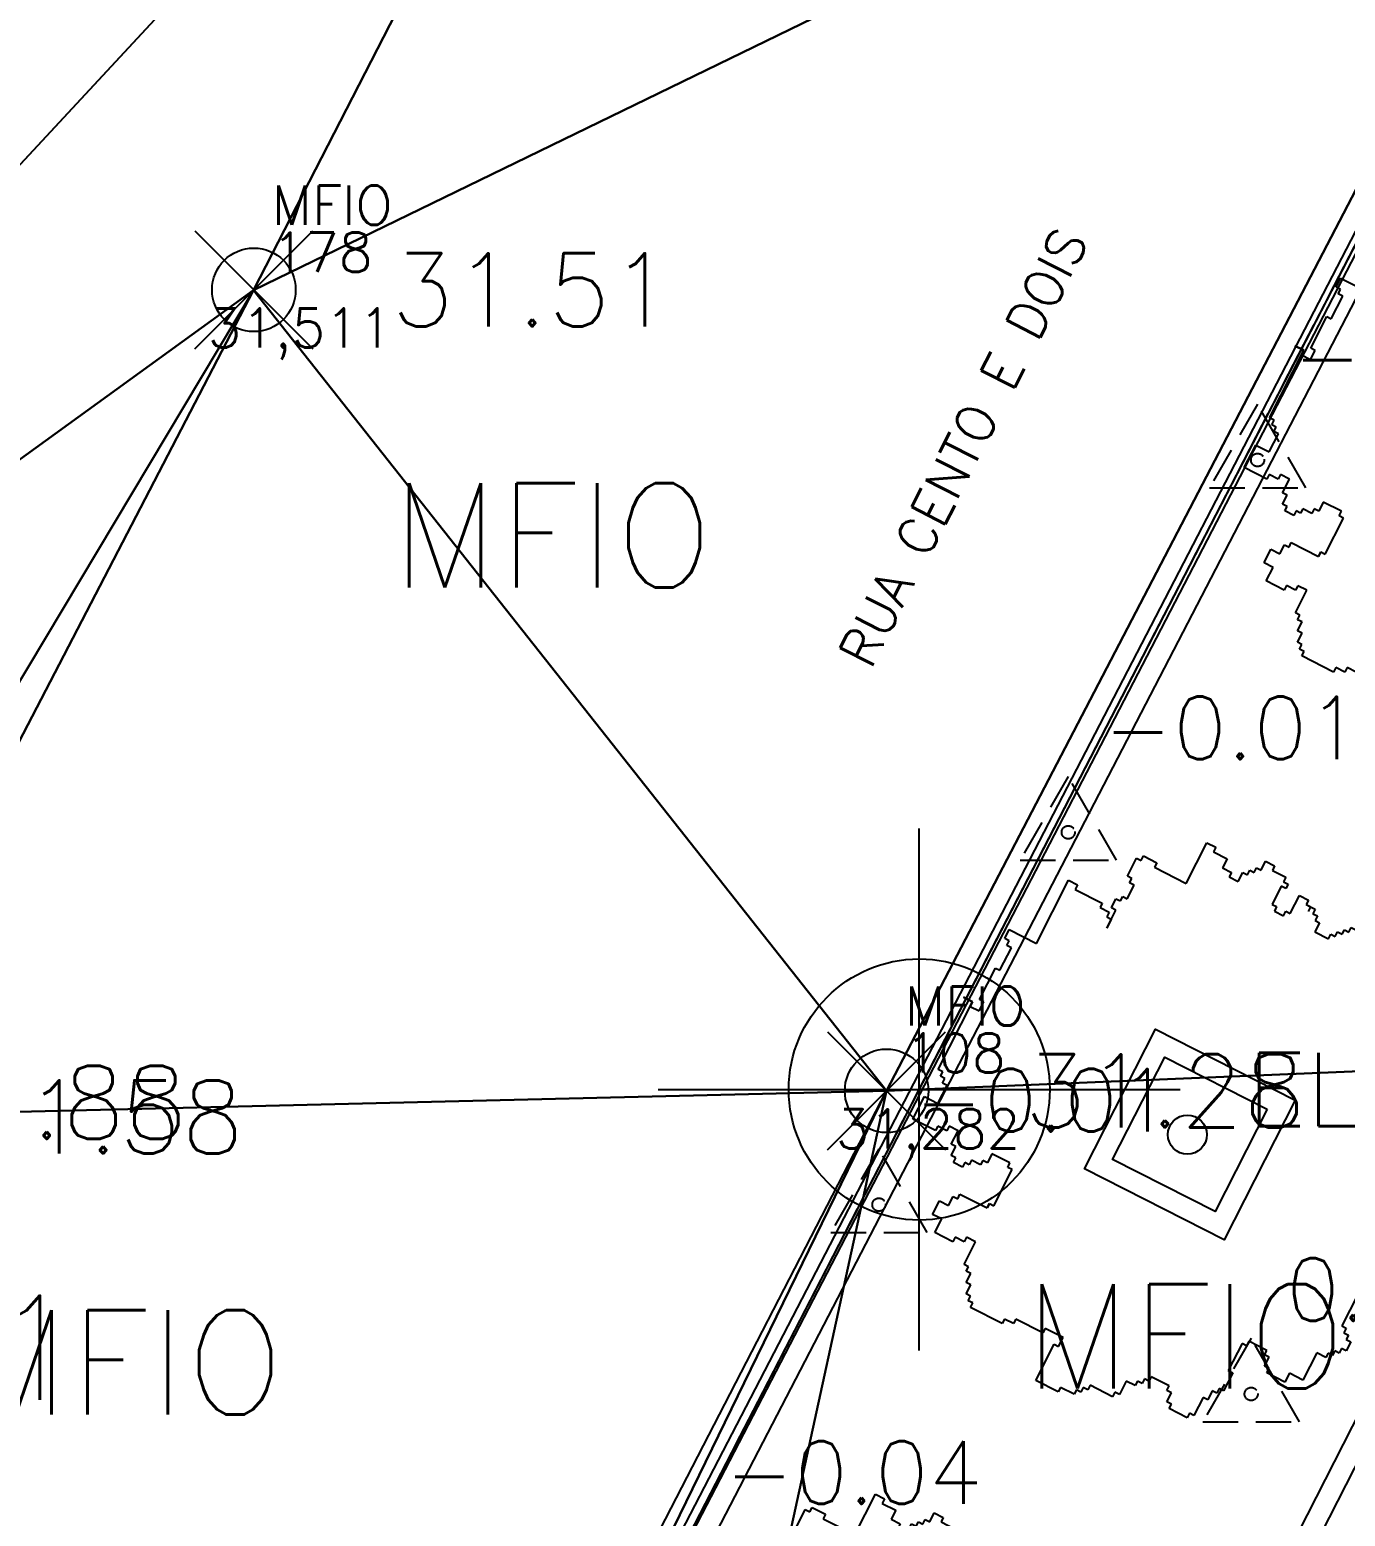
# Model space of a CAD drawing. Header units: metres. Extents: x 543100 to 543604, y 9574012 to 9574398.
# Drawn here: x 543179.45 to 543192.05, y 9574247.67 to 9574261.9 of the extents above; entities that cross this region are included whole.
import ezdxf

# ---------------------------------------------------------------- set-up
doc = ezdxf.new("R2010")
doc.units = ezdxf.units.M
doc.header["$LTSCALE"] = 0.1
doc.linetypes.add('CONTINUO', pattern=[0])
doc.linetypes.add('DASHED2', pattern=[9.524999999999999, 6.35, -3.175])
for name, color, linetype in [('#C_TOPO_TEXT', 7, 'Continuous'), ('_MFIO', 2, 'CONTINUO'), ('Area praça', 5, 'Continuous'), ('C-TINN-BNDY', 110, 'Continuous'), ('C-TOPO-TEXT', 7, 'Continuous'), ('E2', 7, 'CONTINUO'), ('IMPL_CANTEIRO', 8, 'Continuous'), ('IMPL_CERCA', 8, 'Continuous'), ('IMPL_MEIO FIO', 8, 'Continuous'), ('IMPL_TITULO', 8, 'Continuous'), ('IMPL_VEGETAÇÃO', 8, 'Continuous'), ('IMPL_ÁRVORES', 8, 'Continuous'), ('IMPLANTAÇÃO', 1, 'Continuous'), ('MalhaTriTG', 7, 'CONTINUO'), ('PROJ_PLATOS', 2, 'DASHED2'), ('TOPO_PONTOS', 2, 'Continuous'), ('V-NODE', 1, 'Continuous'), ('V-NODE-TEXT', 1, 'Continuous'), ('XREF_IMPLNTACAO', 2, 'Continuous')]:
    doc.layers.add(name, color=color, linetype=linetype)
doc.layers.get('IMPLANTAÇÃO').off()
doc.styles.add('COTA200', font='ROMANS.SHX')
doc.styles.add('SIMPLEX', font='simplex', dxfattribs={"height": 0.2})
doc.styles.get("Standard").update_dxf_attribs({"font": 'simplex.shx'})

# ---------------------------------------------------------------- blocks, each defined once
blk = doc.blocks.new('CANTEIRO')
at = {"layer": 'IMPL_CANTEIRO'}
for points in [[(-1.699999999953434, 0.75), (-0.1999999999534339, 0.75), (-0.1999999999534339, -0.75), (-1.699999999953434, -0.75)], [(-1.499999999953434, 0.55), (-0.3999999999534338, 0.55), (-0.3999999999534339, -0.5499999999999998), (-1.499999999953434, -0.55)]]:
    blk.add_lwpolyline(points, close=True, dxfattribs=at)
blk = doc.blocks.new('Arv-sup')
at = {"layer": 'IMPL_VEGETAÇÃO', "color": 2}
for p, q in [((-0.8806546373597381, 2.060930780092463), (-0.8030544302922191, 2.060930780092463)), ((-0.8806546373597381, 1.71190549425117), (-0.8806546373597381, 2.060930780092463)), ((-0.8030544302922191, 2.060930780092463), (-0.8030544302922191, 2.022150266335885)), ((-0.4538556827279496, 2.060930780092463), (-0.415055821887476, 2.060930780092463)), ((-0.4538556827279496, 2.022150266335885), (-0.4538556827279496, 2.060930780092463)), ((-0.415055821887476, 2.138491807605618), (-0.3374561002065271, 2.138491807605618)), ((-0.415055821887476, 2.060930780092463), (-0.415055821887476, 2.138491807605618)), ((-0.3374561002065271, 2.138491807605618), (-0.3374561002065271, 2.09971129384904)), ((-0.3374561002065271, 2.09971129384904), (-0.2210565176851027, 2.09971129384904)), ((-0.2210565176851027, 2.09971129384904), (-0.2210565176851027, 2.060930780092463)), ((-0.2210565176851027, 2.060930780092463), (-0.1822566568446291, 2.060930780092463)), ((-0.1822566568446291, 2.060930780092463), (-0.1822566568446291, 2.022150266335885)), ((-0.8030544302922191, 2.022150266335885), (-0.6866548477707966, 2.022150266335885)), ((-0.6866548477707966, 2.022150266335885), (-0.6866548477707966, 1.94458890780669)), ((-0.6866548477707966, 1.94458890780669), (-0.6090551260898476, 1.94458890780669)), ((-0.6090551260898476, 1.94458890780669), (-0.6090551260898476, 1.905808394050112)), ((-0.5314554044088986, 1.983369752579293), (-0.492655543568425, 1.983369752579293)), ((-0.5314554044088986, 1.905808394050112), (-0.5314554044088986, 1.983369752579293)), ((-0.492655543568425, 2.022150266335885), (-0.4538556827279496, 2.022150266335885)), ((-0.492655543568425, 1.983369752579293), (-0.492655543568425, 2.022150266335885)), ((-0.2210565176851027, 2.022150266335885), (-0.2210565176851027, 1.86702788029352)), ((-0.1822566568446291, 2.022150266335885), (-0.2210565176851027, 2.022150266335885)), ((-0.06585707432320476, 2.022150266335885), (0.01174264735774422, 2.022150266335885)), ((-0.06585707432320476, 1.86702788029352), (-0.06585707432320476, 2.022150266335885)), ((0.01174264735774422, 2.022150266335885), (0.01174264735774422, 1.983369752579293)), ((0.01174264735774422, 1.983369752579293), (0.05054250819821782, 1.983369752579293)), ((0.01174264735774422, 1.983369752579293), (0.08934236903869142, 1.983369752579293)), ((0.05054250819821782, 1.983369752579293), (0.05054250819821782, 1.94458890780669)), ((0.08934236903869142, 1.983369752579293), (0.08934236903869142, 1.94458890780669)), ((0.08934236903869142, 1.94458890780669), (0.1281422298791668, 1.94458890780669)), ((0.1281422298791668, 1.94458890780669), (0.1281422298791668, 1.905808394050112)), ((0.3609413949220137, 1.94458890780669), (0.3997412557624873, 1.94458890780669)), ((0.3609413949220137, 1.905808394050112), (0.3609413949220137, 1.94458890780669)), ((0.3997412557624873, 1.983369752579293), (0.4773414628300063, 1.983369752579293)), ((0.3997412557624873, 1.94458890780669), (0.3997412557624873, 1.983369752579293)), ((0.4773414628300063, 1.983369752579293), (0.4773414628300063, 1.905808394050112)), ((-0.6090551260898476, 1.905808394050112), (-0.5314554044088986, 1.905808394050112)), ((-0.2210565176851027, 1.86702788029352), (-0.1822566568446291, 1.86702788029352)), ((-0.1822566568446291, 1.86702788029352), (-0.1822566568446291, 1.828247366536942)), ((-0.1822566568446291, 1.828247366536942), (-0.1046569351636801, 1.828247366536942)), ((-0.1046569351636801, 1.86702788029352), (-0.06585707432320476, 1.86702788029352)), ((-0.1046569351636801, 1.828247366536942), (-0.1046569351636801, 1.86702788029352)), ((0.1281422298791668, 1.905808394050112), (0.1669420907196404, 1.905808394050112)), ((0.1669420907196404, 1.905808394050112), (0.1669420907196404, 1.828247366536942)), ((0.1669420907196404, 1.828247366536942), (0.2833416732410647, 1.828247366536942)), ((0.2833416732410647, 1.86702788029352), (0.3221415340815383, 1.86702788029352)), ((0.2833416732410647, 1.828247366536942), (0.2833416732410647, 1.86702788029352)), ((0.3221415340815383, 1.905808394050112), (0.3609413949220137, 1.905808394050112)), ((0.3221415340815383, 1.86702788029352), (0.3221415340815383, 1.905808394050112)), ((0.4773414628300063, 1.905808394050112), (0.5161413236704799, 1.905808394050112)), ((0.5161413236704799, 1.905808394050112), (0.5161413236704799, 1.86702788029352)), ((0.5161413236704799, 1.86702788029352), (0.6713407670323779, 1.86702788029352)), ((0.6713407670323779, 1.86702788029352), (0.6713407670323779, 1.828247366536942)), ((0.6713407670323779, 1.828247366536942), (0.7101406278728533, 1.828247366536942)), ((0.7101406278728533, 1.828247366536942), (0.7101406278728533, 1.71190549425117)), ((-1.307453106604957, 1.71190549425117), (-1.268653245764483, 1.71190549425117)), ((-1.307453106604957, 1.556783108208819), (-1.307453106604957, 1.71190549425117)), ((-1.268653245764483, 1.750686008007747), (-1.152253663243059, 1.750686008007747)), ((-1.268653245764483, 1.71190549425117), (-1.268653245764483, 1.750686008007747)), ((-1.152253663243059, 1.750686008007747), (-1.152253663243059, 1.71190549425117)), ((-1.152253663243059, 1.71190549425117), (-0.8806546373597381, 1.71190549425117)), ((0.7101406278728533, 1.71190549425117), (0.7489404887133269, 1.71190549425117)), ((0.7489404887133269, 1.71190549425117), (0.7489404887133269, 1.595563621965397)), ((0.7489404887133269, 1.595563621965397), (0.7877403495538022, 1.595563621965397)), ((0.7877403495538022, 1.595563621965397), (0.7877403495538022, 1.440441235923046)), ((-1.268653245764483, 1.556783108208819), (-1.307453106604957, 1.556783108208819)), ((-1.268653245764483, 1.518002594452227), (-1.268653245764483, 1.556783108208819)), ((-1.229853384924008, 1.518002594452227), (-1.268653245764483, 1.518002594452227)), ((-1.229853384924008, 1.401660722166454), (-1.229853384924008, 1.518002594452227)), ((0.9429397929157002, 1.518002594452227), (1.020539514596647, 1.518002594452227)), ((0.9429397929157002, 1.479221749679624), (0.9429397929157002, 1.518002594452227)), ((1.020539514596647, 1.556783108208819), (1.098139236277596, 1.556783108208819)), ((1.020539514596647, 1.518002594452227), (1.020539514596647, 1.556783108208819)), ((1.098139236277596, 1.556783108208819), (1.098139236277596, 1.479221749679624)), ((-1.268653245764483, 1.401660722166454), (-1.229853384924008, 1.401660722166454)), ((-1.268653245764483, 1.362880208409877), (-1.268653245764483, 1.401660722166454)), ((0.7877403495538022, 1.440441235923046), (0.9041399320752248, 1.440441235923046)), ((0.9041399320752248, 1.479221749679624), (0.9429397929157002, 1.479221749679624)), ((0.9041399320752248, 1.440441235923046), (0.9041399320752248, 1.479221749679624)), ((1.098139236277596, 1.479221749679624), (1.136939097118072, 1.479221749679624)), ((1.136939097118072, 1.479221749679624), (1.136939097118072, 1.440441235923046)), ((1.136939097118072, 1.440441235923046), (1.408538123001392, 1.440441235923046)), ((1.408538123001392, 1.440441235923046), (1.408538123001392, 1.362880208409877)), ((-1.695451715009701, 0.7811711779970381), (-1.695451715009701, 1.324099363637274)), ((-1.695451715009701, 1.324099363637274), (-1.617851993328753, 1.324099363637274)), ((-1.617851993328753, 1.324099363637274), (-1.617851993328753, 1.285318849880682)), ((-1.617851993328753, 1.285318849880682), (-1.385052828285906, 1.285318849880682)), ((-1.385052828285906, 1.285318849880682), (-1.385052828285906, 1.246538336124104)), ((-1.307453106604957, 1.362880208409877), (-1.268653245764483, 1.362880208409877)), ((-1.307453106604957, 1.285318849880682), (-1.307453106604957, 1.362880208409877)), ((-1.268653245764483, 1.285318849880682), (-1.307453106604957, 1.285318849880682)), ((-1.268653245764483, 1.130196463838331), (-1.268653245764483, 1.285318849880682)), ((1.408538123001392, 1.362880208409877), (1.447337983841868, 1.362880208409877)), ((1.447337983841868, 1.362880208409877), (1.447337983841868, 1.324099363637274)), ((1.447337983841868, 1.324099363637274), (1.486137844682341, 1.324099363637274)), ((1.486137844682341, 1.324099363637274), (1.486137844682341, 1.285318849880682)), ((1.486137844682341, 1.285318849880682), (1.524937705522817, 1.285318849880682)), ((1.524937705522817, 1.285318849880682), (1.524937705522817, 1.207757822367526)), ((-1.385052828285906, 1.246538336124104), (-1.307453106604957, 1.246538336124104)), ((-1.307453106604957, 1.246538336124104), (-1.307453106604957, 1.207757822367526)), ((-1.307453106604957, 1.207757822367526), (-1.268653245764483, 1.207757822367526)), ((-1.268653245764483, 1.207757822367526), (-1.268653245764483, 1.130196463838331)), ((1.524937705522817, 1.207757822367526), (1.56373756636329, 1.207757822367526)), ((1.56373756636329, 1.207757822367526), (1.56373756636329, 1.130196463838331)), ((1.56373756636329, 1.130196463838331), (1.641337288044239, 1.130196463838331)), ((1.641337288044239, 1.130196463838331), (1.641337288044239, 1.091415950081753)), ((1.641337288044239, 1.091415950081753), (1.718937009725188, 1.091415950081753)), ((1.718937009725188, 1.091415950081753), (1.718937009725188, 1.052635436325176)), ((1.718937009725188, 1.052635436325176), (1.757736870565662, 1.052635436325176)), ((1.757736870565662, 1.052635436325176), (1.757736870565662, 0.8975130502828108)), ((1.602537427203764, 0.8587322055102078), (1.602537427203764, 0.7811711779970381)), ((1.641337288044239, 0.8587322055102078), (1.602537427203764, 0.8587322055102078)), ((1.641337288044239, 0.8975130502828108), (1.641337288044239, 0.8587322055102078)), ((1.757736870565662, 0.8975130502828108), (1.641337288044239, 0.8975130502828108)), ((-1.928250880052548, 0.7811711779970381), (-1.695451715009701, 0.7811711779970381)), ((-1.928250880052548, 0.7036101504838825), (-1.928250880052548, 0.7811711779970381)), ((-1.889451019212073, 0.7036101504838825), (-1.928250880052548, 0.7036101504838825)), ((-1.889451019212073, 0.6648293057112653), (-1.889451019212073, 0.7036101504838825)), ((1.602537427203764, 0.7811711779970381), (1.718937009725188, 0.7811711779970381)), ((1.718937009725188, 0.7811711779970381), (1.718937009725188, 0.7423906642404603)), ((1.718937009725188, 0.7423906642404603), (1.796536731406137, 0.7423906642404603)), ((1.796536731406137, 0.7423906642404603), (1.796536731406137, 0.7036101504838825)), ((1.796536731406137, 0.7036101504838825), (1.874136938473656, 0.7036101504838825)), ((1.874136938473656, 0.7036101504838825), (1.874136938473656, 0.5097069196689148)), ((-1.850651158371599, 0.6648293057112653), (-1.889451019212073, 0.6648293057112653)), ((-1.850651158371599, 0.470926405912337), (-1.850651158371599, 0.6648293057112653)), ((-1.889451019212073, 0.470926405912337), (-1.850651158371599, 0.470926405912337)), ((-1.889451019212073, 0.1994621475841996), (-1.889451019212073, 0.470926405912337)), ((1.835337077633181, 0.5097069196689148), (1.835337077633181, 0.3545845336265643)), ((1.874136938473656, 0.5097069196689148), (1.835337077633181, 0.5097069196689148)), ((1.835337077633181, 0.3545845336265643), (1.91293679931413, 0.3545845336265643)), ((1.91293679931413, 0.3545845336265643), (1.91293679931413, 0.3158040198699723)), ((1.91293679931413, 0.3158040198699723), (1.990536520995079, 0.3158040198699723)), ((1.990536520995079, 0.3158040198699723), (1.990536520995079, 0.2382429923568168)), ((1.990536520995079, 0.2382429923568168), (2.029336381835552, 0.2382429923568168)), ((2.029336381835552, 0.2382429923568168), (2.029336381835552, 0.08312060631445206)), ((-2.005850601733496, 0.1606816338276218), (-1.928250880052548, 0.1606816338276218)), ((-1.928250880052548, 0.1606816338276218), (-2.005850601733496, 0.1606816338276218)), ((-1.928250880052548, 0.1606816338276218), (-1.928250880052548, 0.121901120071044)), ((-1.928250880052548, -0.4210273965852167), (-1.928250880052548, 0.1606816338276218)), ((-1.928250880052548, 0.121901120071044), (-1.850651158371599, 0.121901120071044)), ((-1.850651158371599, 0.1994621475841996), (-1.889451019212073, 0.1994621475841996)), ((-1.850651158371599, 0.121901120071044), (-1.850651158371599, 0.1994621475841996)), ((1.874136938473656, 0.08312060631445206), (1.874136938473656, -0.1107826245005015)), ((2.029336381835552, 0.08312060631445206), (1.874136938473656, 0.08312060631445206)), ((1.874136938473656, -0.1107826245005015), (1.91293679931413, -0.1107826245005015)), ((1.91293679931413, -0.1107826245005015), (1.91293679931413, -0.4210273965852167)), ((-1.889451019212073, -0.4210273965852167), (-1.928250880052548, -0.4210273965852167)), ((-1.889451019212073, -0.4598079103417945), (-1.889451019212073, -0.4210273965852167)), ((1.835337077633181, -0.4210273965852167), (1.835337077633181, -0.4598079103417945)), ((1.91293679931413, -0.4210273965852167), (1.835337077633181, -0.4210273965852167)), ((-1.850651158371599, -0.4598079103417945), (-1.889451019212073, -0.4598079103417945)), ((-1.850651158371599, -0.4985884240983864), (-1.850651158371599, -0.4598079103417945)), ((-1.811851297531124, -0.4985884240983864), (-1.850651158371599, -0.4985884240983864)), ((-1.811851297531124, -0.653710810140737), (-1.811851297531124, -0.4985884240983864)), ((1.718937009725188, -0.4985884240983864), (1.718937009725188, -0.7700526824265097)), ((1.757736870565662, -0.4985884240983864), (1.718937009725188, -0.4985884240983864)), ((1.757736870565662, -0.4598079103417945), (1.757736870565662, -0.4985884240983864)), ((1.835337077633181, -0.4598079103417945), (1.757736870565662, -0.4598079103417945)), ((-1.928250880052548, -0.653710810140737), (-1.811851297531124, -0.653710810140737)), ((-1.928250880052548, -0.8476137099396652), (-1.928250880052548, -0.653710810140737)), ((-1.656651854169227, -0.7700526824265097), (-1.656651854169227, -0.8088331961830875)), ((-1.579052132488278, -0.7700526824265097), (-1.656651854169227, -0.7700526824265097)), ((-1.579052132488278, -0.8863942236962572), (-1.579052132488278, -0.7700526824265097)), ((1.718937009725188, -0.7700526824265097), (1.757736870565662, -0.7700526824265097)), ((1.757736870565662, -0.7700526824265097), (1.757736870565662, -0.8088331961830875)), ((-1.734251575850176, -0.8476137099396652), (-1.928250880052548, -0.8476137099396652)), ((-1.734251575850176, -0.8088331961830875), (-1.734251575850176, -0.8476137099396652)), ((-1.656651854169227, -0.8088331961830875), (-1.734251575850176, -0.8088331961830875)), ((-1.540252271647804, -0.8863942236962572), (-1.579052132488278, -0.8863942236962572)), ((-1.540252271647804, -0.963955582225438), (-1.540252271647804, -0.8863942236962572)), ((-1.307453106604957, -0.8863942236962572), (-1.307453106604957, -0.9251750684688602)), ((-1.268653245764483, -0.8863942236962572), (-1.307453106604957, -0.8863942236962572)), ((-1.268653245764483, -0.8088331961830875), (-1.268653245764483, -0.8863942236962572)), ((-1.113453802402585, -0.8088331961830875), (-1.268653245764483, -0.8088331961830875)), ((-1.113453802402585, -0.8476137099396652), (-1.113453802402585, -0.8088331961830875)), ((-1.07465394156211, -0.8476137099396652), (-1.113453802402585, -0.8476137099396652)), ((-1.07465394156211, -1.15785848202438), (-1.07465394156211, -0.8476137099396652)), ((1.757736870565662, -0.8088331961830875), (1.796536731406137, -0.8088331961830875)), ((1.796536731406137, -0.8088331961830875), (1.796536731406137, -0.8476137099396652)), ((1.796536731406137, -0.8476137099396652), (1.835337077633181, -0.8476137099396652)), ((1.835337077633181, -0.8476137099396652), (1.835337077633181, -0.9251750684688602)), ((-1.501452410807329, -0.963955582225438), (-1.540252271647804, -0.963955582225438)), ((-1.501452410807329, -1.00273609598203), (-1.501452410807329, -0.963955582225438)), ((-1.42385268912638, -1.00273609598203), (-1.501452410807329, -1.00273609598203)), ((-1.42385268912638, -0.963955582225438), (-1.42385268912638, -1.00273609598203)), ((-1.385052828285906, -0.963955582225438), (-1.42385268912638, -0.963955582225438)), ((-1.385052828285906, -0.9251750684688602), (-1.385052828285906, -0.963955582225438)), ((-1.307453106604957, -0.9251750684688602), (-1.385052828285906, -0.9251750684688602)), ((1.718937009725188, -1.00273609598203), (1.718937009725188, -1.041516609738608)), ((1.757736870565662, -1.00273609598203), (1.718937009725188, -1.00273609598203)), ((1.757736870565662, -0.963955582225438), (1.757736870565662, -1.00273609598203)), ((1.796536731406137, -0.963955582225438), (1.757736870565662, -0.963955582225438)), ((1.796536731406137, -0.9251750684688602), (1.796536731406137, -0.963955582225438)), ((1.835337077633181, -0.9251750684688602), (1.796536731406137, -0.9251750684688602)), ((1.641337288044239, -1.041516609738608), (1.641337288044239, -1.274200354310153)), ((1.718937009725188, -1.041516609738608), (1.641337288044239, -1.041516609738608)), ((-1.385052828285906, -1.235419840553575), (-1.346252967445432, -1.235419840553575)), ((-1.385052828285906, -1.312980868066731), (-1.385052828285906, -1.235419840553575)), ((-1.346252967445432, -1.196638995780958), (-1.113453802402585, -1.196638995780958)), ((-1.346252967445432, -1.235419840553575), (-1.346252967445432, -1.196638995780958)), ((-1.113453802402585, -1.15785848202438), (-1.07465394156211, -1.15785848202438)), ((-1.113453802402585, -1.196638995780958), (-1.113453802402585, -1.15785848202438)), ((-1.113453802402585, -1.15785848202438), (-1.113453802402585, -1.196638995780958)), ((-1.113453802402585, -1.196638995780958), (-1.113453802402585, -1.15785848202438)), ((1.098139236277596, -1.235419840553575), (1.098139236277596, -1.468103254109096)), ((1.136939097118072, -1.235419840553575), (1.098139236277596, -1.235419840553575)), ((1.29213854047997, -1.196638995780958), (1.136939097118072, -1.196638995780958)), ((1.136939097118072, -1.196638995780958), (1.136939097118072, -1.235419840553575)), ((1.29213854047997, -1.235419840553575), (1.29213854047997, -1.196638995780958)), ((1.330938401320443, -1.235419840553575), (1.29213854047997, -1.235419840553575)), ((1.330938401320443, -1.312980868066731), (1.330938401320443, -1.235419840553575)), ((-1.462652549966855, -1.312980868066731), (-1.385052828285906, -1.312980868066731)), ((-1.462652549966855, -1.429322740352504), (-1.462652549966855, -1.312980868066731)), ((1.369738262160919, -1.312980868066731), (1.330938401320443, -1.312980868066731)), ((1.369738262160919, -1.351761381823323), (1.369738262160919, -1.312980868066731)), ((1.524937705522817, -1.351761381823323), (1.369738262160919, -1.351761381823323)), ((1.524937705522817, -1.274200354310153), (1.524937705522817, -1.351761381823323)), ((1.641337288044239, -1.274200354310153), (1.524937705522817, -1.274200354310153)), ((-1.385052828285906, -1.429322740352504), (-1.462652549966855, -1.429322740352504)), ((-1.385052828285906, -1.545664612638276), (-1.385052828285906, -1.429322740352504)), ((-1.152253663243059, -1.468103254109096), (-1.152253663243059, -1.506883767865673)), ((-1.07465394156211, -1.468103254109096), (-1.152253663243059, -1.468103254109096)), ((-1.07465394156211, -1.662006153908024), (-1.07465394156211, -1.468103254109096)), ((1.098139236277596, -1.468103254109096), (1.136939097118072, -1.468103254109096)), ((1.136939097118072, -1.468103254109096), (1.136939097118072, -1.623225640151446)), ((-1.229853384924008, -1.545664612638276), (-1.385052828285906, -1.545664612638276)), ((-1.229853384924008, -1.506883767865673), (-1.229853384924008, -1.545664612638276)), ((-1.152253663243059, -1.506883767865673), (-1.229853384924008, -1.506883767865673)), ((-1.035854080721636, -1.662006153908024), (-1.07465394156211, -1.662006153908024)), ((-1.035854080721636, -1.700786998680641), (-1.035854080721636, -1.662006153908024)), ((-0.9970542198811607, -1.700786998680641), (-1.035854080721636, -1.700786998680641)), ((-0.9970542198811607, -1.778348026193797), (-0.9970542198811607, -1.700786998680641)), ((1.059339375437123, -1.662006153908024), (1.059339375437123, -1.739567512437219)), ((1.098139236277596, -1.662006153908024), (1.059339375437123, -1.662006153908024)), ((1.098139236277596, -1.623225640151446), (1.098139236277596, -1.662006153908024)), ((1.136939097118072, -1.623225640151446), (1.098139236277596, -1.623225640151446)), ((-0.9582543590406871, -1.778348026193797), (-0.9970542198811607, -1.778348026193797)), ((-0.9582543590406871, -1.855909053706966), (-0.9582543590406871, -1.778348026193797)), ((-0.1434567960041537, -1.817128539950389), (-0.2986562393660517, -1.817128539950389)), ((-0.2986562393660517, -1.817128539950389), (-0.2986562393660517, -1.855909053706966)), ((-0.1434567960041537, -1.894689898479569), (-0.1434567960041537, -1.817128539950389)), ((0.5549411845109553, -1.817128539950389), (0.5549411845109553, -1.855909053706966)), ((0.5937410453514289, -1.817128539950389), (0.5549411845109553, -1.817128539950389)), ((0.5937410453514289, -1.778348026193797), (0.5937410453514289, -1.817128539950389)), ((0.7489404887133269, -1.778348026193797), (0.5937410453514289, -1.778348026193797)), ((0.7489404887133269, -1.817128539950389), (0.7489404887133269, -1.778348026193797)), ((0.7877403495538022, -1.817128539950389), (0.7489404887133269, -1.817128539950389)), ((0.7877403495538022, -1.894689898479569), (0.7877403495538022, -1.817128539950389)), ((1.020539514596647, -1.739567512437219), (1.020539514596647, -1.894689898479569)), ((1.059339375437123, -1.739567512437219), (1.020539514596647, -1.739567512437219)), ((-0.9194544982002117, -1.855909053706966), (-0.9582543590406871, -1.855909053706966)), ((-0.9194544982002117, -1.894689898479569), (-0.9194544982002117, -1.855909053706966)), ((-0.8806546373597381, -1.894689898479569), (-0.9194544982002117, -1.894689898479569)), ((-0.8806546373597381, -1.933470412236161), (-0.8806546373597381, -1.894689898479569)), ((-0.6090551260898476, -1.933470412236161), (-0.8806546373597381, -1.933470412236161)), ((-0.6090551260898476, -1.894689898479569), (-0.6090551260898476, -1.933470412236161)), ((-0.5314554044088986, -1.894689898479569), (-0.6090551260898476, -1.894689898479569)), ((-0.5314554044088986, -1.855909053706966), (-0.5314554044088986, -1.894689898479569)), ((-0.2986562393660517, -1.855909053706966), (-0.5314554044088986, -1.855909053706966)), ((-0.1822566568446291, -2.204934670564285), (-0.1822566568446291, -1.894689898479569)), ((-0.1822566568446291, -1.894689898479569), (-0.1434567960041537, -1.894689898479569)), ((0.4385411166029627, -1.894689898479569), (0.4385411166029627, -2.011031439749317)), ((0.5161413236704799, -1.894689898479569), (0.4385411166029627, -1.894689898479569)), ((0.5161413236704799, -1.855909053706966), (0.5161413236704799, -1.894689898479569)), ((0.5549411845109553, -1.855909053706966), (0.5161413236704799, -1.855909053706966)), ((0.8265402103942758, -1.894689898479569), (0.7877403495538022, -1.894689898479569)), ((0.8265402103942758, -1.933470412236161), (0.8265402103942758, -1.894689898479569)), ((0.9817396537561738, -1.933470412236161), (0.8265402103942758, -1.933470412236161)), ((0.9817396537561738, -1.894689898479569), (0.9817396537561738, -1.933470412236161)), ((1.020539514596647, -1.894689898479569), (0.9817396537561738, -1.894689898479569)), ((0.2057419515601158, -2.049812284521934), (0.2057419515601158, -2.088592798278512)), ((0.3997412557624873, -2.049812284521934), (0.2057419515601158, -2.049812284521934)), ((0.3997412557624873, -2.011031439749317), (0.3997412557624873, -2.049812284521934)), ((0.4385411166029627, -2.011031439749317), (0.3997412557624873, -2.011031439749317)), ((0.1281422298791668, -2.12737331203509), (0.1281422298791668, -2.166153825791667)), ((0.1669420907196404, -2.12737331203509), (0.1281422298791668, -2.12737331203509)), ((0.1669420907196404, -2.088592798278512), (0.1669420907196404, -2.12737331203509)), ((0.2057419515601158, -2.088592798278512), (0.1669420907196404, -2.088592798278512)), ((0.01174264735774422, -2.204934670564285), (-0.1822566568446291, -2.204934670564285)), ((0.01174264735774422, -2.166153825791667), (0.01174264735774422, -2.204934670564285)), ((0.1281422298791668, -2.166153825791667), (0.01174264735774422, -2.166153825791667))]:
    blk.add_line(p, q, dxfattribs=at)
blk.add_circle((0, 1.4210854715202e-14), 0.15, dxfattribs=at)
blk = doc.blocks.new('A$C00972E22')
at = {"layer": 'IMPL_CERCA'}
blk.add_line((35.45588274707552, 227.1066698338836), (35.45588275440969, 100.0984222386032), dxfattribs=at)
blk.add_line((35.45588274707552, 227.1066698338836), (35.45588275440969, 100.0984222386032), dxfattribs=at)
at = {"layer": 'IMPL_MEIO FIO', "color": 1}
blk.add_line((35.25588274712209, 226.9000361710787), (35.25588275445625, 100.1813378669322), dxfattribs=at)
at = {"layer": 'IMPL_MEIO FIO'}
for p, q in [((29.66270760423504, 89.46133111603558), (30.26493967126589, 165.584782473743)), ((29.7620452044066, 89.3772067669779), (30.36484559578821, 165.5724955797195)), ((29.96072040463332, 89.20895806886256), (30.56465744506568, 165.547921795398))]:
    blk.add_line(p, q, dxfattribs=at)
at = {"layer": 'IMPL_MEIO FIO', "color": 1, "linetype": 'CONTINUO', "flags": 128}
blk.add_lwpolyline([(15.17693614936434, 127.9655522648245), (18.85655587748624, 127.9860378149897), (20.86918886448257, 130.300007879734), (20.94401898770593, 139.2181761600077), (20.98010151158087, 148.3073638044298), (21.23282661684789, 165.1426296178252), (21.51285755983554, 208.9855094589293)], dxfattribs=at)
at = {"layer": 'IMPL_MEIO FIO'}
blk.add_lwpolyline([(49.73021164140664, 208.937865935266, 0.4046900807881328), (40.05639703234192, 198.9431871976703, 3.03149383033688e-10), (40.05639703653287, 110.7228313833475, 3059019602.697577)], format="xyb", dxfattribs=at)
at = {"layer": 'IMPL_CANTEIRO', "rotation": 270.0000000033604}
blk.add_blockref('CANTEIRO', (32.60381621343549, 135.1280055698007), dxfattribs=at)
at = {"layer": 'IMPL_ÁRVORES', "xscale": 1.25, "yscale": 1.25, "zscale": 1.25}
for p in [(32.58359269995708, 143.0650047454983), (32.58359270030633, 136.0650047454983), (32.58359270077199, 129.0650047454983)]:
    blk.add_blockref('Arv-sup', p, dxfattribs=at)
at = {"layer": 'IMPL_TITULO', "color": 2, "style": 'COTA200'}
blk.add_text('RUA CENTO E DOIS', height=0.3600000000000001, rotation=90, dxfattribs=at).set_placement((27.86599161580671, 138.6518334709108, -836))
blk = doc.blocks.new('Base_Implantacao')
at = {"layer": 'Area praça'}
blk.add_lwpolyline([(543169.375966441, 9574203.375737434), (543253.5850714714, 9574146.03478178), (543319.7998506648, 9574291.166109739), (543234.3774111079, 9574331.16525853)], close=True, dxfattribs=at)
at = {"layer": 'IMPLANTAÇÃO', "rotation": 333.0393706475627}
blk.add_blockref('A$C00972E22', (543099.8097354489, 9574144.815856133), dxfattribs=at)
at = {"layer": 'MalhaTriTG', "color": 132}
mesh = blk.add_polyface(dxfattribs=at)
corners = [(543171.354, 9574251.993, 31.713), (543171.446, 9574245.35, 31.562), (543174.643, 9574250.343, 31.617), (543177.486, 9574251.493, 31.583), (543176.945, 9574251.63, 31.885), (543181.596, 9574259.408, 31.511), (543185.749, 9574267.493, 31.344), (543187.66, 9574251.739, 31.282), (543167.995, 9574247.104, 31.561), (543167.97, 9574247.095, 31.529), (543196.349, 9574252.1, 31.162), (543195.063, 9574265.953, 31.204), (543195.272, 9574266.43, 31.205), (543200.055, 9574258.953, 31), (543193.607, 9574282.384, 31.298), (543198.328, 9574272.347, 31.094), (543205.574, 9574256.078, 30.667), (543204.251, 9574268.12, 30.896), (543200.318, 9574249.958, 30.749), (543201.775, 9574278.74, 31.049), (543219.876, 9574286.567, 30.533), (543210.265, 9574288.67, 31.209), (543221.894, 9574259.531, 30.495), (543209.413, 9574244.793, 30.556), (543240.585, 9574250.291, 30.176), (543233.957, 9574278.918, 30.446), (543223.881, 9574236.865, 30.379), (543216.703, 9574288.465, 31.154), (543227.396, 9574302.372, 30.53), (543243.115, 9574295.416, 30.237), (543251.291, 9574270.529, 30.114), (543259.882, 9574241.736, 30.032), (543260.488, 9574287.844, 29.96), (543270.435, 9574261.497, 30.138)]
mesh.append_faces([[corners[k] for k in face] for face in [(0, 1, 2), (2, 3, 4), (0, 4, 5), (4, 0, 2), (5, 4, 3), (0, 5, 6), (3, 7, 5), (8, 0, 9), (7, 10, 11), (12, 11, 13), (11, 6, 5), (14, 6, 15), (12, 6, 11), (15, 6, 12), (6, 14, 0), (11, 10, 13), (11, 5, 7), (16, 17, 13), (17, 12, 13), (18, 16, 13), (15, 17, 19), (15, 12, 17), (20, 19, 17), (21, 14, 19), (13, 10, 18), (17, 22, 20), (22, 16, 23), (24, 25, 22), (22, 17, 16), (24, 22, 26), (23, 16, 18), (25, 20, 22), (21, 20, 27), (20, 21, 19), (20, 25, 28), (29, 28, 25), (19, 14, 15), (25, 24, 30), (29, 25, 30), (24, 31, 30), (29, 30, 32), (33, 30, 31), (33, 32, 30)]], dxfattribs={"color": 132})
mesh = blk.add_polyface(dxfattribs=at)
corners = [(543176.729, 9574192.765, 30.868), (543180.502, 9574198.731, 30.876), (543167.061, 9574201.461, 31.347), (543165.999, 9574209.837, 31.42), (543180.461, 9574218.809, 31.176), (543198.271, 9574209.736, 30.556), (543183.119, 9574217.394, 30.998), (543196.284, 9574190.719, 30.635), (543214.869, 9574201.169, 30.374), (543202.877, 9574228.947, 30.531), (543218.951, 9574222.118, 30.361), (543234.05, 9574215.321, 30.261), (543230.544, 9574191.565, 30.227), (543174.98, 9574227.004, 31.33), (543184.667, 9574238.023, 31.282), (543171.161, 9574219.715, 31.378), (543196.349, 9574252.1, 31.162), (543200.318, 9574249.958, 30.749), (543180.842, 9574238.534, 31.317), (543172.773, 9574242.281, 31.61), (543181.592, 9574239.297, 31.451), (543177.486, 9574251.493, 31.583), (543187.66, 9574251.739, 31.282), (543174.643, 9574250.343, 31.617), (543209.413, 9574244.793, 30.556), (543223.881, 9574236.865, 30.379), (543238.336, 9574229.355, 30.188), (543221.894, 9574259.531, 30.495), (543253.212, 9574224.513, 30.191), (543259.882, 9574241.736, 30.032), (543240.585, 9574250.291, 30.176), (543248.6, 9574210.1, 30.139), (543261.591, 9574204.385, 30.088), (543248.316, 9574182.248, 30.087), (543269.51, 9574216.865, 29.996), (543277.509, 9574234.871, 29.901), (543270.435, 9574261.497, 30.138)]
mesh.append_faces([[corners[k] for k in face] for face in [(0, 1, 2), (3, 1, 4), (1, 5, 6), (1, 7, 5), (8, 5, 7), (6, 5, 9), (10, 8, 11), (5, 8, 10), (12, 11, 8), (4, 1, 6), (13, 4, 14), (4, 13, 15), (16, 14, 17), (13, 14, 18), (19, 18, 20), (18, 19, 13), (20, 18, 14), (19, 20, 21), (22, 20, 14), (19, 21, 23), (20, 22, 21), (14, 16, 22), (4, 6, 14), (9, 17, 14), (17, 9, 24), (9, 25, 24), (25, 9, 10), (26, 25, 10), (24, 25, 27), (6, 9, 14), (5, 10, 9), (26, 11, 28), (26, 29, 30), (25, 26, 30), (31, 11, 12), (32, 28, 31), (28, 29, 26), (11, 31, 28), (31, 33, 32), (28, 32, 34), (34, 35, 28), (29, 28, 35), (36, 29, 35), (11, 26, 10)]], dxfattribs={"color": 132})
mesh = blk.add_polyface(dxfattribs=at)
corners = [(543145.824, 9574200.386, 31.623), (543151.565, 9574196.499, 31.609), (543152.655, 9574197.509, 31.636), (543142.756, 9574194.541, 31.722), (543154.598, 9574198.364, 31.621), (543145.719, 9574203.702, 31.712), (543139.139, 9574210.14, 31.808), (543167.061, 9574201.461, 31.347), (543157.511, 9574198.838, 31.405), (543165.31, 9574192.044, 31.151), (543153.059, 9574210.953, 31.628), (543144.833, 9574206.797, 31.714), (543131.477, 9574214.199, 31.882), (543147.742, 9574213.552, 31.738), (543137.5, 9574218.913, 31.922), (543155.298, 9574211.602, 31.538), (543163.739, 9574205.256, 31.502), (543164.368, 9574205.796, 31.544), (543165.999, 9574209.837, 31.42), (543156.925, 9574212.449, 31.582), (543171.161, 9574219.715, 31.378), (543180.502, 9574198.731, 30.876), (543164.743, 9574226.748, 31.572), (543167.97, 9574247.095, 31.529), (543172.773, 9574242.281, 31.61), (543171.446, 9574245.35, 31.562), (543167.995, 9574247.104, 31.561), (543174.98, 9574227.004, 31.33), (543171.354, 9574251.993, 31.713), (543174.643, 9574250.343, 31.617), (543180.461, 9574218.809, 31.176)]
mesh.append_faces([[corners[k] for k in face] for face in [(0, 1, 2), (1, 0, 3), (4, 2, 1), (5, 0, 2), (3, 0, 6), (7, 8, 9), (10, 4, 8), (5, 2, 4), (6, 5, 11), (6, 12, 3), (11, 5, 10), (6, 11, 13), (12, 6, 14), (13, 11, 10), (13, 10, 15), (13, 14, 6), (4, 10, 5), (6, 0, 5), (16, 7, 17), (15, 10, 8), (17, 7, 18), (16, 17, 19), (16, 19, 15), (19, 17, 18), (20, 19, 18), (15, 19, 13), (7, 21, 18), (16, 15, 8), (8, 7, 16), (22, 13, 19), (13, 22, 14), (19, 20, 22), (23, 24, 25), (22, 24, 23), (23, 25, 26), (22, 23, 14), (22, 20, 27), (14, 23, 28), (25, 24, 29), (27, 24, 22), (18, 30, 20), (25, 28, 26), (28, 12, 14)]], dxfattribs={"color": 132})
blk = doc.blocks.new('*U181', base_point=(543187.66, 9574251.74, 31.282))
at = {"layer": 'V-NODE', "lineweight": -2}
for p, q in [((543187.0943145751, 9574251.174314575, 31.282), (543188.225685425, 9574252.305685425, 31.282)), ((543187.0943145751, 9574252.305685425, 31.282), (543188.225685425, 9574251.174314575, 31.282))]:
    blk.add_line(p, q, dxfattribs=at)
blk.add_circle((543187.66, 9574251.74, 31.282), 0.4, dxfattribs=at)
at = {"layer": 'V-NODE-TEXT', "linetype": 'ByBlock'}
for s, insert, char_height, attachment_point in [('31.28', (543188.975685425, 9574251.74), 0.7, 4), ('MFIO', (543188.975685425, 9574249.89), 1, 1)]:
    blk.add_mtext(s, dxfattribs=dict(at, insert=insert, char_height=char_height, attachment_point=attachment_point))
blk = doc.blocks.new('*U196', base_point=(543181.6, 9574259.41, 31.511))
at = {"layer": 'V-NODE', "lineweight": -2}
for p, q in [((543181.034314575, 9574258.844314575, 31.511), (543182.1656854249, 9574259.975685425, 31.511)), ((543181.034314575, 9574259.975685425, 31.511), (543182.1656854249, 9574258.844314575, 31.511))]:
    blk.add_line(p, q, dxfattribs=at)
blk.add_circle((543181.6, 9574259.41, 31.511), 0.4, dxfattribs=at)
at = {"layer": 'V-NODE-TEXT', "linetype": 'ByBlock'}
for s, insert, char_height, attachment_point in [('31.51', (543182.9156854249, 9574259.41), 0.7, 4), ('MFIO', (543182.9156854249, 9574257.56), 1, 1)]:
    blk.add_mtext(s, dxfattribs=dict(at, insert=insert, char_height=char_height, attachment_point=attachment_point))
blk = doc.blocks.new('*U205', base_point=(543177.49, 9574251.49, 31.583))
at = {"layer": 'V-NODE', "lineweight": -2}
for p, q in [((543176.924314575, 9574250.924314575, 31.583), (543178.055685425, 9574252.055685425, 31.583)), ((543176.924314575, 9574252.055685425, 31.583), (543178.055685425, 9574250.924314575, 31.583))]:
    blk.add_line(p, q, dxfattribs=at)
blk.add_circle((543177.49, 9574251.49, 31.583), 0.4, dxfattribs=at)
at = {"layer": 'V-NODE-TEXT', "linetype": 'ByBlock'}
for s, insert, char_height, attachment_point in [('31.58', (543178.805685425, 9574251.49), 0.7, 4), ('MFIO', (543178.805685425, 9574249.64), 1, 1)]:
    blk.add_mtext(s, dxfattribs=dict(at, insert=insert, char_height=char_height, attachment_point=attachment_point))
blk = doc.blocks.new('*U221', base_point=(543176.95, 9574251.63, 31.885))
at = {"layer": 'V-NODE', "lineweight": -2}
for p, q in [((543176.384314575, 9574251.064314576, 31.885), (543177.5156854249, 9574252.195685426, 31.885)), ((543176.384314575, 9574252.195685426, 31.885), (543177.5156854249, 9574251.064314576, 31.885))]:
    blk.add_line(p, q, dxfattribs=at)
blk.add_circle((543176.95, 9574251.63, 31.885), 0.4, dxfattribs=at)
at = {"layer": 'V-NODE-TEXT', "linetype": 'ByBlock'}
for s, insert, char_height, attachment_point in [('31.88', (543178.2656854249, 9574251.63), 0.7, 4), ('E1', (543178.2656854249, 9574249.780000001), 1, 1)]:
    blk.add_mtext(s, dxfattribs=dict(at, insert=insert, char_height=char_height, attachment_point=attachment_point))
blk = doc.blocks.new('STA')
blk.add_lwpolyline([(0, 0.9999999999999964), (-0.8660254037844339, -0.5000000000000036), (0.8660254037844339, -0.5000000000000036)], close=True)
blk.add_circle((0, 0), 0.1181215260333346)
blk = doc.blocks.new('SIMB_PONTO')
at = {"color": 0}
blk.add_point((0, 0), dxfattribs=at)
for tag in ['desc:', 'cota:', 'pto:']:
    blk.add_attdef(tag, (0, 0), '', height=1)

msp = doc.modelspace()

# ---------------------------------------------------------------- linework, layer by layer
at = {"layer": '#C_TOPO_TEXT', "color": 7, "linetype": 'Continuous', "lineweight": -3}
for p, q in [((543187.9734100315, 9574249.252983615, 31.26376059868686), (543187.9734100315, 9574254.252983615, 31.26376059868686)), ((543185.4734100315, 9574251.752983615, 31.26376059868686), (543190.4734100315, 9574251.752983615, 31.26376059868686))]:
    msp.add_line(p, q, dxfattribs=at)
msp.add_circle((543187.9734100315, 9574251.752983615, 31.26376059868686), 1.25, dxfattribs=at)
at = {"layer": 'Area praça'}
msp.add_lwpolyline([(543169.375966441, 9574203.375737434), (543253.5850714714, 9574146.03478178), (543319.7998506648, 9574291.166109739), (543234.3774111079, 9574331.16525853)], close=True, dxfattribs=at)
at = {"layer": 'C-TINN-BNDY', "color": 110, "linetype": 'Continuous', "lineweight": -3}
for points in [[(543173.3936387443, 9574195.97504983, 31.05), (543164.1535311022, 9574205.609224685, 31.55), (543171.3201330855, 9574219.703092232, 31.38), (543181.4100280971, 9574239.043291226, 31.32), (543195.4145483043, 9574266.16241147, 31.2), (543201.9199596004, 9574278.8552629, 31.05), (543226.2907776149, 9574326.206030129, 30.93), (543232.196614905, 9574326.994622743, 30.6), (543317.7262855232, 9574286.616093269, 30), (543317.4579577344, 9574286.033086067, 30), (543308.6021203718, 9574272.953795508, 30.49), (543262.267551907, 9574164.283969274, 30.8), (543256.7435913504, 9574152.957710333, 30.8), (543241.9609805408, 9574120.556787703, 30.8), (543229.5529237649, 9574136.480036132, 30.5), (543208.8046409577, 9574161.625109471, 30.7), (543197.0614943682, 9574173.702004582, 30.7)], [(543173.3936387443, 9574195.97504983, 31.05), (543164.1535311022, 9574205.609224685, 31.55), (543171.3201330855, 9574219.703092232, 31.38), (543181.4100280971, 9574239.043291226, 31.32), (543195.4145483043, 9574266.16241147, 31.2), (543201.9199596004, 9574278.8552629, 31.05), (543226.2907776149, 9574326.206030129, 30.93), (543232.196614905, 9574326.994622743, 30.6), (543317.7262855232, 9574286.616093269, 30), (543317.4579577344, 9574286.033086067, 30), (543308.6021203718, 9574272.953795508, 30.49), (543262.267551907, 9574164.283969274, 30.8), (543256.7435913504, 9574152.957710333, 30.8), (543241.9609805408, 9574120.556787703, 30.8), (543229.5529237649, 9574136.480036132, 30.5), (543208.8046409577, 9574161.625109471, 30.7), (543197.0614943682, 9574173.702004582, 30.7)], [(543175.1371231807, 9574227.019456567, 0.03115937354818854), (543181.0200342347, 9574238.29575531, 0.0128459547087445), (543181.1226082718, 9574238.492368089, 0.007291736533282744), (543181.4100280971, 9574239.043291226, -0.08719650632999532), (543181.489098838, 9574239.196408141, -0.1136498562471679), (543181.5496369259, 9574239.313637411, -0.1329238945093749), (543181.5713023053, 9574239.355591439, -0.1329838787340769), (543182.4026034685, 9574240.96536856, -0.1168806629287289), (543187.436062676, 9574250.712434754, -0.01363505344835048), (543187.841282449, 9574251.497124525, -0.008403528385546366), (543187.8821743525, 9574251.576309847, -0.008629062695622025), (543187.9224619183, 9574251.654324897, -0.009070725278768066), (543187.9734100315, 9574251.752983615, -0.01391152975919141), (543195.0974149331, 9574265.548297035, -6.443072359374469e-05), (543195.1976197881, 9574265.742339205, 0.003601226820816095), (543195.202081801, 9574265.750979692, 0.003623085386024627), (543195.2406526806, 9574265.825670457, 0.004268602807520949), (543195.3190736818, 9574265.97752918, 0.005687920046394623), (543195.4145483043, 9574266.16241147, 0.005011863869903266), (543195.5555939848, 9574266.437608806, 0.001932481073275483), (543198.4518682831, 9574272.088593457, 0.04022724798058874), (543198.5307122472, 9574272.242427653, 0.04030843339020151), (543198.7243227891, 9574272.620185452, 0.038606564791138), (543201.8026014421, 9574278.62628281, 0.005278494272815237)], [(543175.1371231807, 9574227.019456567, 0.03115937354818854), (543181.0200342347, 9574238.29575531, 0.0128459547087445), (543181.1226082718, 9574238.492368089, 0.007291736533282744), (543181.4100280971, 9574239.043291226, -0.08719650632999532), (543181.489098838, 9574239.196408141, -0.1136498562471679), (543181.5496369259, 9574239.313637411, -0.1329238945093749), (543181.5713023053, 9574239.355591439, -0.1329838787340769), (543182.4026034685, 9574240.96536856, -0.1168806629287289), (543187.436062676, 9574250.712434754, -0.01363505344835048), (543187.841282449, 9574251.497124525, -0.008403528385546366), (543187.8821743525, 9574251.576309847, -0.008629062695622025), (543187.9224619183, 9574251.654324897, -0.009070725278768066), (543187.9734100315, 9574251.752983615, -0.01391152975919141), (543195.0974149331, 9574265.548297035, -6.443072359374469e-05), (543195.1976197881, 9574265.742339205, 0.003601226820816095), (543195.202081801, 9574265.750979692, 0.003623085386024627), (543195.2406526806, 9574265.825670457, 0.004268602807520949), (543195.3190736818, 9574265.97752918, 0.005687920046394623), (543195.4145483043, 9574266.16241147, 0.005011863869903266), (543195.5555939848, 9574266.437608806, 0.001932481073275483), (543198.4518682831, 9574272.088593457, 0.04022724798058874), (543198.5307122472, 9574272.242427653, 0.04030843339020151), (543198.7243227891, 9574272.620185452, 0.038606564791138), (543201.8026014421, 9574278.62628281, 0.005278494272815237)]]:
    msp.add_polyline3d(points, dxfattribs=at)
at = {"layer": 'E2', "color": 7, "linetype": 'CONTINUO', "flags": 128}
for points in [[(543250.322, 9574065.652), (543251.079, 9574072.337), (543252.639, 9574083.92), (543253.689, 9574094.488), (543251.976, 9574103.299), (543249.491, 9574108.999), (543244.423, 9574117.288), (543234.75, 9574129.498), (543227.87, 9574138.514), (543217.527, 9574151.083), (543204.89, 9574166.147), (543199.388, 9574171.327), (543189.881, 9574180.728), (543176.729, 9574192.765), (543167.061, 9574201.461), (543163.739, 9574205.256), (543165.999, 9574209.837), (543171.161, 9574219.715), (543174.98, 9574227.004), (543180.842, 9574238.534), (543187.66, 9574251.739), (543195.063, 9574265.953), (543195.272, 9574266.43), (543198.328, 9574272.347), (543201.775, 9574278.74), (543210.265, 9574288.67), (543224.268, 9574315.932), (543226.223, 9574326.207), (543230.57, 9574334.709), (543250.101, 9574371.359), (543267.489, 9574362.43), (543350.095, 9574319.461), (543396.907, 9574295.117), (543404.363, 9574291.815), (543405.31, 9574291.616), (543407.413, 9574291.925), (543409.146, 9574292.849), (543411.568, 9574296.196)], [(543171.354, 9574251.993), (543174.643, 9574250.343), (543177.486, 9574251.493), (543181.596, 9574259.408), (543185.749, 9574267.493), (543193.607, 9574282.384), (543213.734, 9574321.335)]]:
    msp.add_lwpolyline(points, dxfattribs=at)
at = {"layer": 'PROJ_PLATOS'}
msp.add_line((543181.4100280971, 9574239.043291226, 31.32), (543195.4145483043, 9574266.16241147, 31.2), dxfattribs=at)

# ---------------------------------------------------------------- block references
at = {"layer": '_MFIO', "color": 3}
ref = msp.add_blockref('SIMB_PONTO', (543181.596, 9574259.408), dxfattribs=at)
ref.add_attrib('PONTO', '178', (543181.7710000001, 9574259.583), dxfattribs={"layer": '0', "color": 1, "height": 0.375, "style": 'SIMPLEX'})
ref.add_attrib('DESC', 'MFIO', (543181.7710000001, 9574260.033), dxfattribs={"layer": '0', "color": 4, "height": 0.375, "style": 'SIMPLEX'})
ref.add_attrib('COTA', '31,511', (543181.1585, 9574258.858), dxfattribs={"layer": '0', "color": 2, "height": 0.375, "style": 'SIMPLEX'})
ref = msp.add_blockref('SIMB_PONTO', (543187.66, 9574251.739), dxfattribs=at)
ref.add_attrib('PONTO', '108', (543187.8350000001, 9574251.914), dxfattribs={"layer": '0', "color": 1, "height": 0.375, "style": 'SIMPLEX'})
ref.add_attrib('DESC', 'MFIO', (543187.8350000001, 9574252.364), dxfattribs={"layer": '0', "color": 4, "height": 0.375, "style": 'SIMPLEX'})
ref.add_attrib('COTA', '31,282', (543187.1725000001, 9574251.189), dxfattribs={"layer": '0', "color": 2, "height": 0.375, "style": 'SIMPLEX'})
at = {"layer": 'PROJ_PLATOS', "color": 2, "linetype": 'Continuous', "lineweight": -3, "xscale": 0.5333333333333333, "yscale": 0.5333333333333333, "zscale": 0.5333333333333333}
for p in [(543191.2135234391, 9574257.780793067, -0.006832655076832652), (543189.400010879, 9574254.215519978, -0.01018817255274653), (543187.5864983189, 9574250.65024689, -0.008325070125261359), (543191.1517714073, 9574248.83673433, 0.1664915449722453)]:
    msp.add_blockref('STA', p, dxfattribs=at)
at = {"layer": 'TOPO_PONTOS'}
for name, p in [('*U196', (543181.6, 9574259.41, 31.511)), ('*U181', (543187.66, 9574251.74, 31.282)), ('*U221', (543176.95, 9574251.63, 31.885)), ('*U205', (543177.49, 9574251.49, 31.583))]:
    msp.add_blockref(name, p, dxfattribs=at)
at = {"layer": 'XREF_IMPLNTACAO'}
msp.add_blockref('Base_Implantacao', (0, 0), dxfattribs=at)

# ---------------------------------------------------------------- texts
at = {"layer": '#C_TOPO_TEXT', "color": 7, "linetype": 'Continuous', "lineweight": -3, "insert": (543191.1084100315, 9574251.752983615), "char_height": 0.7, "attachment_point": 4}
msp.add_mtext('EL:31.26', dxfattribs=at)
at = {"layer": 'C-TOPO-TEXT', "color": 7, "linetype": 'Continuous', "lineweight": -3, "char_height": 0.6, "attachment_point": 4}
for s, insert in [('-0.01', (543191.5485234391, 9574258.780793067)), ('-0.01', (543189.735010879, 9574255.215519978)), ('-0.01', (543187.9214983189, 9574251.65024689)), ('0.17', (543191.4867714073, 9574249.83673433)), ('-0.04', (543186.1079857589, 9574248.084973803))]:
    msp.add_mtext(s, dxfattribs=dict(at, insert=insert))

# ---------------------------------------------------------------- meshes
at = {"layer": 'MalhaTriTG', "color": 132}
mesh = msp.add_polyface(dxfattribs=at)
corners = [(543171.354, 9574251.993, 31.713), (543171.446, 9574245.35, 31.562), (543174.643, 9574250.343, 31.617), (543177.486, 9574251.493, 31.583), (543176.945, 9574251.63, 31.885), (543181.596, 9574259.408, 31.511), (543185.749, 9574267.493, 31.344), (543187.66, 9574251.739, 31.282), (543167.995, 9574247.104, 31.561), (543167.97, 9574247.095, 31.529), (543196.349, 9574252.1, 31.162), (543195.063, 9574265.953, 31.204), (543195.272, 9574266.43, 31.205), (543200.055, 9574258.953, 31), (543193.607, 9574282.384, 31.298), (543198.328, 9574272.347, 31.094), (543205.574, 9574256.078, 30.667), (543204.251, 9574268.12, 30.896), (543200.318, 9574249.958, 30.749), (543201.775, 9574278.74, 31.049), (543219.876, 9574286.567, 30.533), (543210.265, 9574288.67, 31.209), (543221.894, 9574259.531, 30.495), (543209.413, 9574244.793, 30.556), (543240.585, 9574250.291, 30.176), (543233.957, 9574278.918, 30.446), (543223.881, 9574236.865, 30.379), (543216.703, 9574288.465, 31.154), (543227.396, 9574302.372, 30.53), (543243.115, 9574295.416, 30.237), (543251.291, 9574270.529, 30.114), (543259.882, 9574241.736, 30.032), (543260.488, 9574287.844, 29.96), (543270.435, 9574261.497, 30.138)]
mesh.append_faces([[corners[k] for k in face] for face in [(0, 1, 2), (2, 3, 4), (0, 4, 5), (4, 0, 2), (5, 4, 3), (0, 5, 6), (3, 7, 5), (8, 0, 9), (7, 10, 11), (12, 11, 13), (11, 6, 5), (14, 6, 15), (12, 6, 11), (15, 6, 12), (6, 14, 0), (11, 10, 13), (11, 5, 7), (16, 17, 13), (17, 12, 13), (18, 16, 13), (15, 17, 19), (15, 12, 17), (20, 19, 17), (21, 14, 19), (13, 10, 18), (17, 22, 20), (22, 16, 23), (24, 25, 22), (22, 17, 16), (24, 22, 26), (23, 16, 18), (25, 20, 22), (21, 20, 27), (20, 21, 19), (20, 25, 28), (29, 28, 25), (19, 14, 15), (25, 24, 30), (29, 25, 30), (24, 31, 30), (29, 30, 32), (33, 30, 31), (33, 32, 30)]], dxfattribs={"color": 132})
mesh = msp.add_polyface(dxfattribs=at)
corners = [(543176.729, 9574192.765, 30.868), (543180.502, 9574198.731, 30.876), (543167.061, 9574201.461, 31.347), (543165.999, 9574209.837, 31.42), (543180.461, 9574218.809, 31.176), (543198.271, 9574209.736, 30.556), (543183.119, 9574217.394, 30.998), (543196.284, 9574190.719, 30.635), (543214.869, 9574201.169, 30.374), (543202.877, 9574228.947, 30.531), (543218.951, 9574222.118, 30.361), (543234.05, 9574215.321, 30.261), (543230.544, 9574191.565, 30.227), (543174.98, 9574227.004, 31.33), (543184.667, 9574238.023, 31.282), (543171.161, 9574219.715, 31.378), (543196.349, 9574252.1, 31.162), (543200.318, 9574249.958, 30.749), (543180.842, 9574238.534, 31.317), (543172.773, 9574242.281, 31.61), (543181.592, 9574239.297, 31.451), (543177.486, 9574251.493, 31.583), (543187.66, 9574251.739, 31.282), (543174.643, 9574250.343, 31.617), (543209.413, 9574244.793, 30.556), (543223.881, 9574236.865, 30.379), (543238.336, 9574229.355, 30.188), (543221.894, 9574259.531, 30.495), (543253.212, 9574224.513, 30.191), (543259.882, 9574241.736, 30.032), (543240.585, 9574250.291, 30.176), (543248.6, 9574210.1, 30.139), (543261.591, 9574204.385, 30.088), (543248.316, 9574182.248, 30.087), (543269.51, 9574216.865, 29.996), (543277.509, 9574234.871, 29.901), (543270.435, 9574261.497, 30.138)]
mesh.append_faces([[corners[k] for k in face] for face in [(0, 1, 2), (3, 1, 4), (1, 5, 6), (1, 7, 5), (8, 5, 7), (6, 5, 9), (10, 8, 11), (5, 8, 10), (12, 11, 8), (4, 1, 6), (13, 4, 14), (4, 13, 15), (16, 14, 17), (13, 14, 18), (19, 18, 20), (18, 19, 13), (20, 18, 14), (19, 20, 21), (22, 20, 14), (19, 21, 23), (20, 22, 21), (14, 16, 22), (4, 6, 14), (9, 17, 14), (17, 9, 24), (9, 25, 24), (25, 9, 10), (26, 25, 10), (24, 25, 27), (6, 9, 14), (5, 10, 9), (26, 11, 28), (26, 29, 30), (25, 26, 30), (31, 11, 12), (32, 28, 31), (28, 29, 26), (11, 31, 28), (31, 33, 32), (28, 32, 34), (34, 35, 28), (29, 28, 35), (36, 29, 35), (11, 26, 10)]], dxfattribs={"color": 132})
mesh = msp.add_polyface(dxfattribs=at)
corners = [(543145.824, 9574200.386, 31.623), (543151.565, 9574196.499, 31.609), (543152.655, 9574197.509, 31.636), (543142.756, 9574194.541, 31.722), (543154.598, 9574198.364, 31.621), (543145.719, 9574203.702, 31.712), (543139.139, 9574210.14, 31.808), (543167.061, 9574201.461, 31.347), (543157.511, 9574198.838, 31.405), (543165.31, 9574192.044, 31.151), (543153.059, 9574210.953, 31.628), (543144.833, 9574206.797, 31.714), (543131.477, 9574214.199, 31.882), (543147.742, 9574213.552, 31.738), (543137.5, 9574218.913, 31.922), (543155.298, 9574211.602, 31.538), (543163.739, 9574205.256, 31.502), (543164.368, 9574205.796, 31.544), (543165.999, 9574209.837, 31.42), (543156.925, 9574212.449, 31.582), (543171.161, 9574219.715, 31.378), (543180.502, 9574198.731, 30.876), (543164.743, 9574226.748, 31.572), (543167.97, 9574247.095, 31.529), (543172.773, 9574242.281, 31.61), (543171.446, 9574245.35, 31.562), (543167.995, 9574247.104, 31.561), (543174.98, 9574227.004, 31.33), (543171.354, 9574251.993, 31.713), (543174.643, 9574250.343, 31.617), (543180.461, 9574218.809, 31.176)]
mesh.append_faces([[corners[k] for k in face] for face in [(0, 1, 2), (1, 0, 3), (4, 2, 1), (5, 0, 2), (3, 0, 6), (7, 8, 9), (10, 4, 8), (5, 2, 4), (6, 5, 11), (6, 12, 3), (11, 5, 10), (6, 11, 13), (12, 6, 14), (13, 11, 10), (13, 10, 15), (13, 14, 6), (4, 10, 5), (6, 0, 5), (16, 7, 17), (15, 10, 8), (17, 7, 18), (16, 17, 19), (16, 19, 15), (19, 17, 18), (20, 19, 18), (15, 19, 13), (7, 21, 18), (16, 15, 8), (8, 7, 16), (22, 13, 19), (13, 22, 14), (19, 20, 22), (23, 24, 25), (22, 24, 23), (23, 25, 26), (22, 23, 14), (22, 20, 27), (14, 23, 28), (25, 24, 29), (27, 24, 22), (18, 30, 20), (25, 28, 26), (28, 12, 14)]], dxfattribs={"color": 132})

doc.saveas('drawing.dxf')
